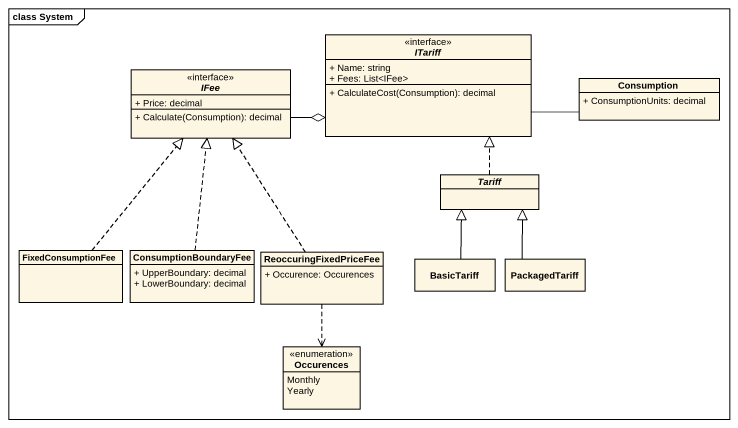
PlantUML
@startuml
mainframe class System
hide circle
hide empty members
skinparam classAttributeIconSize 0
interface ITariff <<interface>> {
  + Name: string
  + Fees: List<IFee>
  + CalculateCost(Consumption): decimal
}
interface IFee {
  + Price: decimal
  + Calculate(Consumption): decimal
}
class Consumption {
  + ConsumptionUnits: decimal
}
abstract class Tariff
class FixedConsumptionFee
class ConsumptionBoundaryFee {
  + UpperBoundary: decimal
  + LowerBoundary: decimal
}
class ReoccuringFixedPriceFee {
  + Occurence: Occurences
}
class BasicTariff
class PackagedTariff
enum Occurences {
  Monthly
  Yearly
}
ITariff -right- Consumption
IFee -right-o ITariff
Tariff .up.|> ITariff
FixedConsumptionFee .up.|> IFee
ConsumptionBoundaryFee .up.|> IFee
ReoccuringFixedPriceFee .up.|> IFee
ReoccuringFixedPriceFee ..> Occurences
BasicTariff -up-|> Tariff
PackagedTariff -up-|> Tariff
@enduml
